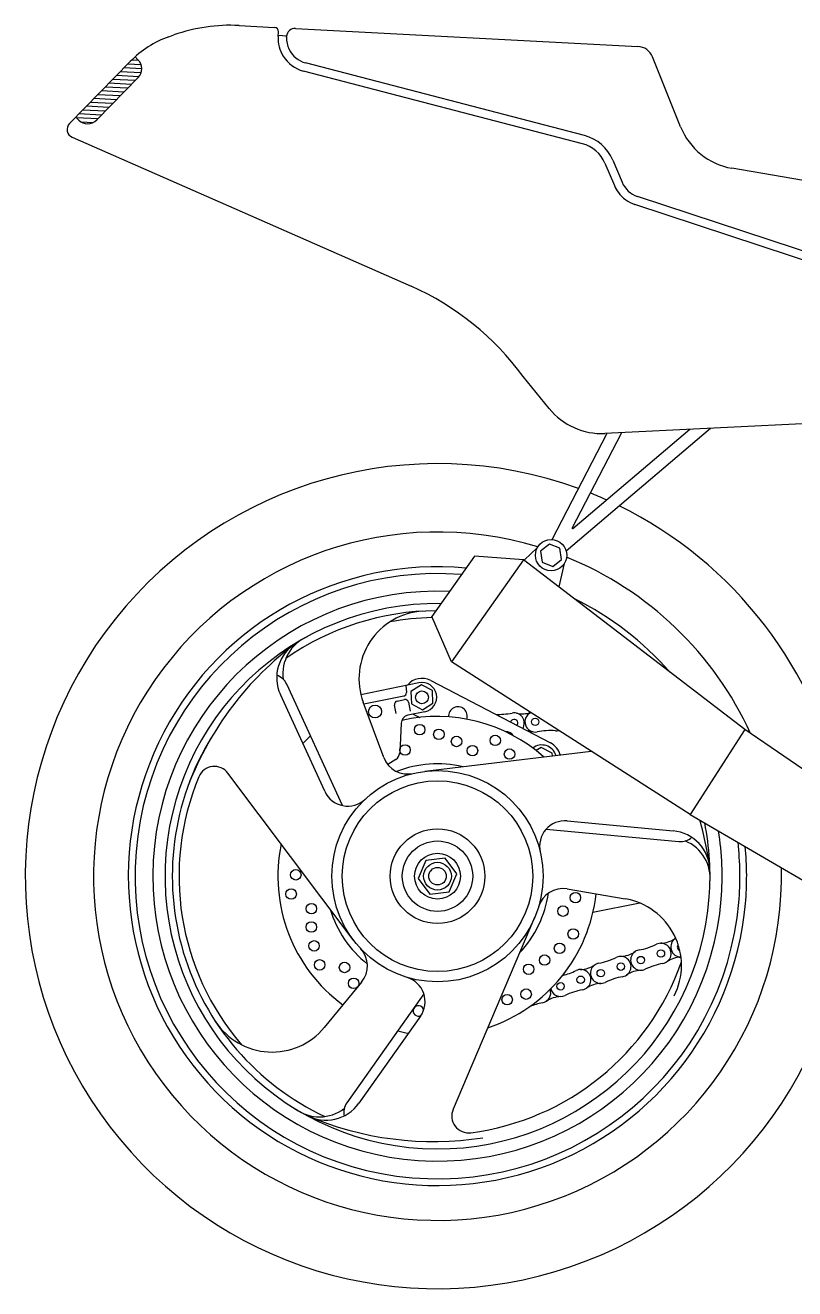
# Model space of a CAD drawing. Extents: x 9.5 to 89.6, y 8.4 to 52.1.
# Drawn here: x 9.53 to 32.3, y 8.76 to 46.13 of the extents above; entities that cross this region are included whole.
import ezdxf

# ---------------------------------------------------------------- set-up
doc = ezdxf.new("R2010")
doc.units = 0
doc.layers.get('0').update_dxf_attribs({"linetype": 'CONTINUOUS'})
for name, color, linetype in [('EXHAUST', 112, 'CONTINUOUS'), ('REND', 134, 'CONTINUOUS'), ('RROTOR', 7, 'CONTINUOUS'), ('RWHEEL', 7, 'CONTINUOUS'), ('SEAT', 7, 'CONTINUOUS'), ('TAIL', 1, 'CONTINUOUS')]:
    doc.layers.add(name, color=color, linetype=linetype)

# ---------------------------------------------------------------- blocks, each defined once
blk = doc.blocks.new('HEXHEAD', base_point=(56.218353, 0.216166))
for p, q in [((55.885019, 0.793517), (55.551686, 0.216166)), ((56.551686, 0.793517), (55.885019, 0.793517)), ((56.885019, 0.216166), (56.551686, 0.793517)), ((55.551686, 0.216166), (55.885019, -0.361184)), ((56.551686, -0.361184), (56.885019, 0.216166)), ((55.885019, -0.361184), (56.551686, -0.361184))]:
    blk.add_line(p, q)

msp = doc.modelspace()

# ---------------------------------------------------------------- linework, layer by layer
at = {"layer": 'EXHAUST'}
for p, q in [((25.117962, 30.916555), (26.750023, 34.059552)), ((25.533574, 30.584842), (29.812566, 34.207618)), ((25.717249, 31.256925), (27.183448, 34.080507)), ((25.732586, 31.244684), (29.197066, 34.17786)), ((24.301097, 30.318696), (24.679887, 30.67106)), ((22.818906, 30.427381), (21.558319, 28.641396)), ((24.2743, 30.321674), (22.145404, 27.305478)), ((24.2743, 30.321674), (22.818906, 30.427381)), ((30.821771, 25.295674), (24.2743, 30.321674)), ((25.481172, 30.207559), (25.321605, 29.517737)), ((22.145404, 27.305478), (21.558319, 28.641396)), ((29.209706, 22.789447), (22.145404, 27.305478)), ((30.821771, 25.295674), (29.209706, 22.789447)), ((39.767463, 19.185075), (30.821771, 25.295674)), ((29.209706, 22.789447), (39.024678, 17.063331))]:
    msp.add_line(p, q, dxfattribs=at)
msp.add_circle((25.089191, 30.454284), 0.463165, dxfattribs=at)
msp.add_arc((25.726124, 31.252316), 0.01, 152.558552, 310.252662, dxfattribs=at)
at = {"layer": 'REND'}
for p, q in [((21.180095, 26.680497), (19.461888, 26.32627)), ((20.793917, 26.600882), (20.808234, 26.393701)), ((21.526778, 26.749782), (25.074895, 24.90293)), ((20.728663, 26.288867), (19.551867, 26.046258)), ((20.53551, 26.142137), (20.749026, 26.185636)), ((20.507673, 25.77662), (20.457466, 26.024281)), ((21.356342, 25.825595), (20.853661, 25.721962)), ((20.867088, 26.107055), (20.920029, 25.839435)), ((20.654475, 25.490069), (20.608847, 24.610933)), ((21.009659, 25.75631), (21.200851, 25.656791)), ((17.968979, 25.112214), (17.741651, 24.888441)), ((24.800327, 24.772511), (24.648631, 24.675861)), ((25.125571, 24.603216), (24.800327, 24.772511)), ((20.494814, 24.41388), (20.258828, 24.261473)), ((25.129039, 24.523871), (25.125571, 24.603216)), ((27.717345, 20.168723), (26.329092, 19.886833))]:
    msp.add_line(p, q, dxfattribs=at)
for centre in [(21.268218, 26.253046), (19.88135, 25.831409)]:
    msp.add_circle(centre, 0.190728, dxfattribs=at)
at = {"layer": 'REND', "color": 8}
for centre in [(24.61908, 25.526602), (28.341092, 18.675933), (27.152988, 18.287463), (27.74704, 18.481697), (25.964884, 17.898993), (26.558936, 18.093227), (25.370832, 17.704757)]:
    msp.add_circle(centre, 0.11, dxfattribs=at)
at = {"layer": 'REND'}
for centre, radius, start, end in [((21.268218, 26.253046), 0.56, 62.502298, 140.447139), ((21.268218, 26.253046), 0.43644, 281.648928, 101.648919), ((20.708472, 26.386807), 0.1, 281.648928, 3.95301), ((20.768989, 26.087649), 0.1, 11.189903, 101.515112), ((20.555472, 26.04415), 0.1, 101.515112, 191.459981), ((22.332654, 25.69899), 0.275, 340.417566, 185.046957), ((20.904139, 25.477111), 0.25, 101.648928, 177.028926), ((23.7519, 24.960249), 0.275, 34.562943, 91.753949), ((24.816336, 24.406194), 0.43644, 17.372832, 127.674542), ((24.816336, 24.406194), 0.56, 15.053263, 62.502298), ((20.359183, 24.62389), 0.25, 302.8556, 357.028926)]:
    msp.add_arc(centre, radius, start, end, dxfattribs=at)
at = {"layer": 'REND', "color": 8}
for centre, radius, start, end in [((23.547898, 27.748164), 2, 267.081709, 281.201474), ((23.995181, 25.489526), 0.3025, 328.367816, 101.201474), ((24.244407, 26.563485), 0.8, 256.935077, 288.230874), ((24.61908, 25.526602), 0.3025, 114.033621, 281.201474), ((23.995181, 25.489526), 0.11, 321.066562, 163.938034), ((24.369855, 24.452641), 0.8, 76.935077, 87.519253), ((25.066363, 23.267964), 2, 85.600726, 101.201474), ((25.24298, 25.563681), 0.3025, 265.600726, 285.802616), ((28.309538, 19.777979), 0.8, 271.640077, 304.572123), ((28.935144, 18.870167), 0.3025, 121.072017, 269.779775), ((27.121434, 19.389509), 0.8, 271.640077, 304.572123), ((27.74704, 18.481697), 0.3025, 100.305726, 295.906474), ((27.335122, 20.747051), 2, 280.305726, 295.906474), ((28.341092, 18.675933), 0.3025, 280.305726, 115.906474), ((28.935144, 18.870167), 0.11, 139.930384, 250.921408), ((25.93333, 19.001039), 0.8, 271.640077, 304.572123), ((26.558936, 18.093227), 0.3025, 100.305726, 295.906474), ((26.147018, 20.358581), 2, 280.305726, 295.906474), ((27.152988, 18.287463), 0.3025, 280.305726, 115.906474), ((28.75301, 16.410579), 2, 100.305726, 115.906474), ((28.966699, 17.768118), 0.8, 92.341909, 124.572123), ((24.958914, 19.970111), 2, 283.638417, 295.906474), ((25.964884, 17.898993), 0.3025, 280.305726, 115.906474), ((27.564906, 16.022109), 2, 100.305726, 115.906474), ((27.778595, 17.379648), 0.8, 91.640077, 124.572123), ((24.77678, 17.510523), 0.3025, 280.305726, 19.844388), ((25.370832, 17.704757), 0.3025, 194.368015, 295.906474), ((26.376802, 15.633639), 2, 100.305726, 115.906474), ((26.590491, 16.991178), 0.8, 91.640077, 124.572123), ((25.188698, 15.245169), 2, 100.305726, 111.299826), ((25.402387, 16.602708), 0.8, 91.640077, 124.572123)]:
    msp.add_arc(centre, radius, start, end, dxfattribs=at)
at = {"layer": 'RROTOR'}
for centre in [(21.201118, 25.294368), (21.769477, 25.156151), (22.292759, 24.946602), (23.438035, 24.977623), (20.767305, 24.694575), (22.762446, 24.675094), (23.86114, 24.573744), (17.534223, 21.002805), (17.396006, 20.434446), (25.809559, 20.326739), (17.995799, 20.000633), (25.441766, 19.927928), (17.99551, 19.458118), (25.744295, 19.252338), (18.075675, 18.900168), (25.340416, 18.829233), (18.240156, 18.338846), (18.976498, 18.263049), (24.427324, 18.209826), (24.8973, 18.480833), (19.247505, 17.793073), (24.351528, 17.473483), (23.790206, 17.309003)]:
    msp.add_circle(centre, 0.155, dxfattribs=at)
for centre, radius, start, end in [((21.728523, 20.961851), 4.7245, 48.350788, 102.939256), ((21.728523, 20.961851), 3.3245, 76.990609, 111.373568), ((21.728523, 20.961851), 4.7245, 168.350788, 233.643537), ((21.728523, 20.961851), 4.7245, 288.350788, 353.643537), ((21.728523, 20.961851), 3.3245, 316.990609, 351.373568), ((21.728523, 20.961851), 3.3245, 196.990609, 231.373568), ((21.164287, 16.9771), 0.155, 8.641609, 298.607598), ((21.728523, 20.961851), 4.7245, 255.550416, 259.499061)]:
    msp.add_arc(centre, radius, start, end, dxfattribs=at)
at = {"layer": 'RWHEEL', "color": 1}
for p, q in [((18.915793, 23.051864), (17.268626, 26.636244)), ((18.392662, 23.471785), (17.078758, 26.330956)), ((20.138534, 24.472014), (19.530181, 26.104447)), ((21.350899, 24.063951), (26.277839, 24.663716)), ((19.230838, 19.083769), (15.526993, 24.009559)), ((25.57012, 22.595824), (28.703187, 22.304113)), ((24.944892, 22.35274), (28.87264, 21.987038)), ((25.563408, 20.58374), (27.281312, 20.294372)), ((24.603833, 19.737833), (22.189895, 14.067314)), ((19.483627, 17.829798), (18.374075, 16.486733)), ((21.324883, 17.480949), (19.044303, 14.26227)), ((21.222787, 16.817943), (19.403624, 14.250483))]:
    msp.add_line(p, q, dxfattribs=at)
at = {"layer": 'RWHEEL'}
for p, q in [((21.384173, 21.425248), (21.155034, 20.895334)), ((21.957662, 21.491765), (21.384173, 21.425248)), ((22.302012, 21.028368), (21.957662, 21.491765)), ((22.072873, 20.498454), (22.302012, 21.028368)), ((21.155034, 20.895334), (21.499384, 20.431937)), ((21.499384, 20.431937), (22.072873, 20.498454))]:
    msp.add_line(p, q, dxfattribs=at)
at = {"layer": 'RWHEEL', "color": 1}
for radius in [3.125, 2.82, 1.4]:
    msp.add_circle((21.728523, 20.961851), radius, dxfattribs=at)
at = {"layer": 'RWHEEL'}
for radius in [1.041627, 0.67776]:
    msp.add_circle((21.728523, 20.961851), radius, dxfattribs=at)
at = {"layer": 'RWHEEL', "color": 8}
for radius in [0.410881, 0.258052]:
    msp.add_circle((21.728523, 20.961851), radius, dxfattribs=at)
at = {"layer": 'RWHEEL'}
for start, end in [(69.996838, 355.740799), (65.794784, 68.224147), (11.200769, 63.858258)]:
    msp.add_arc((21.728523, 20.961851), 12.200676, start, end, dxfattribs=at)
at = {"layer": 'RWHEEL', "color": 8}
for start, end in [(73.051443, 1.43812), (24.472327, 67.956911)]:
    msp.add_arc((21.728523, 20.961851), 10.179128, start, end, dxfattribs=at)
at = {"layer": 'RWHEEL', "color": 1}
for centre, radius, start, end in [((21.728523, 20.961851), 9.15, 84.730265, 354.905562), ((21.728523, 20.961851), 8.95, 85.470631, 355.02722), ((21.728523, 20.961851), 8.425, 87.613647, 355.374194), ((21.728523, 20.961851), 9.15, 41.256708, 63.721825), ((21.728523, 20.961851), 8.065, 89.279549, 355.638372), ((21.728523, 20.961851), 7.85, 90.364983, 124.867756), ((21.404274, 26.802858), 2, 93.177372, 200.438724), ((21.728523, 20.961851), 7.65, 91.172331, 100.649229), ((18.349743, 26.94404), 1.2, 113.551563, 187.429312), ((23.214081, 20.240225), 9.494674, 126.646342, 158.846414), ((18.169136, 26.832029), 1.2, 121.230557, 204.680687), ((16.814301, 26.427464), 0.5, 24.680687, 71.712926), ((21.728523, 20.961851), 7.85, 148.336949, 244.867756), ((20.841319, 24.733918), 0.75, 200.438724, 283.235612), ((15.127363, 23.709066), 0.5, 36.940568, 157.40431), ((21.728523, 20.961851), 7.65, 157.404309, 220.649229), ((19.074149, 23.784956), 0.75, 204.680687, 313.235595), ((25.500591, 21.849054), 0.75, 84.680687, 193.235595), ((20.360798, 20.036133), 9.494674, 6.646342, 15.804823), ((21.728523, 20.961851), 8.065, 355.638372, 11.282776), ((28.59194, 21.109281), 1.2, 1.230557, 84.680687), ((28.918993, 22.484885), 0.5, 264.680687, 311.712926), ((21.728523, 20.961851), 8.425, 355.374194, 9.148255), ((28.598641, 20.896866), 1.2, 353.551563, 67.429312), ((21.728523, 20.961851), 8.95, 355.02722, 6.438424), ((21.728523, 20.961851), 9.15, 354.905562, 5.510566), ((25.438831, 19.844159), 0.75, 80.438724, 163.235612), ((26.949108, 18.322155), 2, 333.177372, 80.438724), ((18.905419, 18.307476), 0.75, 320.438724, 43.235612), ((21.728523, 20.961851), 7.65, 277.40431, 340.649229), ((20.61083, 17.251543), 0.75, 324.680687, 73.235595), ((16.832187, 17.760539), 2, 213.177372, 320.438724), ((18.424493, 14.944243), 1.2, 241.230557, 324.680687), ((19.452274, 13.973204), 0.5, 144.680687, 191.712926), ((18.237185, 15.044647), 1.2, 233.551563, 307.429312), ((21.61069, 22.609195), 9.494674, 246.646342, 278.846414), ((22.649945, 13.871471), 0.5, 156.940568, 277.40431)]:
    msp.add_arc(centre, radius, start, end, dxfattribs=at)
at = {"layer": 'SEAT'}
for p, q in [((17.526844, 46.033261), (27.656982, 45.502363)), ((26.078744, 42.865307), (17.823206, 45.015124)), ((28.924286, 43.123003), (28.094825, 45.189312)), ((26.915225, 42.142043), (27.192844, 41.484807)), ((35.611819, 41.005656), (30.440559, 41.897131)), ((39.892412, 37.021927), (27.648594, 41.064457))]:
    msp.add_line(p, q, dxfattribs=at)
at = {"layer": 'SEAT', "color": 1}
msp.add_line((17.263237, 45.78017), (17.264102, 45.796687), dxfattribs=at)
at = {"layer": 'SEAT'}
for centre, radius, start, end in [((17.51376, 45.783603), 0.25, 87, 177), ((18.012209, 45.740918), 0.75, 177, 205.693308), ((18.012209, 45.740918), 0.75, 205.693308, 255.403838), ((27.630814, 45.003048), 0.5, 21.871606, 87), ((30.780328, 43.868059), 2, 201.871606, 260.218899), ((25.763738, 41.65565), 1.25, 22.899393, 75.403838), ((27.883736, 41.776643), 0.75, 202.899393, 251.728372)]:
    msp.add_arc(centre, radius, start, end, dxfattribs=at)
at = {"layer": 'TAIL'}
for p, q in [((15.85732, 46.120757), (16.9027, 46.065971)), ((13.778512, 45.788314), (13.924907, 45.840215)), ((10.837326, 43.219691), (12.636541, 45.058727)), ((12.861071, 45.109482), (12.776176, 45.192539)), ((11.643055, 43.328278), (12.866875, 44.579184)), ((11.112757, 43.322474), (11.023406, 43.40989)), ((36.137152, 34.513395), (26.682245, 34.056275))]:
    msp.add_line(p, q, dxfattribs=at)
at = {"layer": 'TAIL', "color": 1}
for p, q in [((17.013579, 45.793254), (17.020987, 45.9346)), ((17.015524, 45.830363), (17.266032, 45.817234)), ((26.015743, 42.623376), (17.760204, 44.773192)), ((10.915509, 42.815958), (15.946596, 40.606633)), ((26.684928, 42.044764), (26.962547, 41.387529)), ((41.399571, 36.261035), (27.570214, 40.827062)), ((15.946596, 40.606633), (20.952076, 38.408552)), ((25.035586, 34.790113), (24.262268, 35.738582))]:
    msp.add_line(p, q, dxfattribs=at)
at = {"layer": 'TAIL', "color": 8}
for p, q in [((12.97382, 44.839702), (12.44916, 44.867199)), ((12.954594, 44.959973), (12.56015, 44.980645)), ((12.885783, 45.082842), (12.67169, 45.094062)), ((12.781568, 44.491989), (12.116191, 44.52686)), ((12.890346, 44.605551), (12.22718, 44.640306)), ((12.954119, 44.721472), (12.33817, 44.753752)), ((12.448598, 44.15165), (11.783221, 44.186521)), ((12.559588, 44.265096), (11.894211, 44.299967)), ((12.670578, 44.378543), (12.005201, 44.413414)), ((12.004639, 43.697865), (11.339262, 43.732736)), ((12.115629, 43.811311), (11.450252, 43.846182)), ((12.226619, 43.924758), (11.561242, 43.959629)), ((12.337609, 44.038204), (11.672231, 44.073075)), ((11.67167, 43.357526), (11.043267, 43.39046)), ((11.78266, 43.470973), (11.117283, 43.505844)), ((11.89365, 43.584419), (11.228272, 43.61929)), ((11.523188, 43.246045), (11.191624, 43.263422))]:
    msp.add_line(p, q, dxfattribs=at)
at = {"layer": 'TAIL'}
for centre, radius, start, end in [((15.59564, 41.127609), 5, 87, 109.520645), ((14.780951, 42.960751), 3, 109.520645, 135.627085), ((12.598824, 44.841431), 0.375, 315.627085, 45.627085), ((11.016027, 43.04486), 0.25, 135.627085, 246.292052), ((11.375004, 43.590525), 0.375, 225.627085, 315.627085), ((26.585663, 36.053942), 2, 219.191506, 272.767944)]:
    msp.add_arc(centre, radius, start, end, dxfattribs=at)
at = {"layer": 'TAIL', "color": 1}
for centre, radius, start, end in [((16.896158, 45.941142), 0.125, 357, 87), ((18.012209, 45.740918), 1, 177, 211.759725), ((18.012209, 45.740918), 1, 211.759725, 255.403838), ((25.763738, 41.65565), 1, 22.899393, 75.403838), ((27.883736, 41.776643), 1, 202.899393, 216.579512), ((27.883736, 41.776643), 1, 216.579512, 251.728372), ((17.626575, 30.898693), 8.213218, 36.105966, 66.115375)]:
    msp.add_arc(centre, radius, start, end, dxfattribs=at)

# ---------------------------------------------------------------- block references
at = {"layer": 'EXHAUST', "xscale": 0.5, "yscale": 0.5, "zscale": 0.5, "rotation": 338.553502}
msp.add_blockref('HEXHEAD', (25.089191, 30.454284), dxfattribs=at)
at = {"layer": 'REND', "xscale": 0.55, "yscale": 0.55, "zscale": 0.55, "rotation": 332.502298}
msp.add_blockref('HEXHEAD', (21.268218, 26.253046), dxfattribs=at)

doc.saveas('drawing.dxf')
